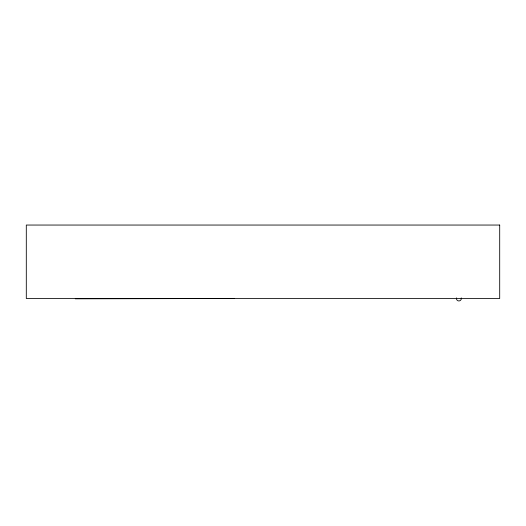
<?xml version="1.0" encoding="UTF-8"?>
<svg xmlns="http://www.w3.org/2000/svg" width="526" height="526" viewBox="0 0 526 526"><rect width="100%" height="100%" fill="white"/><g stroke="black" fill="none" stroke-linecap="round" stroke-linejoin="round"><path stroke-width="0.79" d="M75.271 298.807L234.103 298.505M461.256 297.874A2.446 2.446 0 0 1 458.889 300.951A2.446 2.446 0 0 1 456.522 297.874M499.7 225.049L26.3 225.049L26.3 298.505L499.7 298.505L499.7 225.049"/></g></svg>
